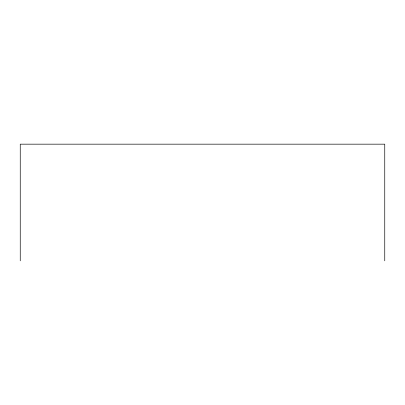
<?xml version="1.0" encoding="UTF-8"?>
<svg xmlns="http://www.w3.org/2000/svg" width="405" height="405" viewBox="0 0 405 405"><rect width="100%" height="100%" fill="white"/><g stroke="black" fill="none" stroke-linecap="round" stroke-linejoin="round"><path stroke-width="0.61" d="M384.75 260.83L384.75 144.17L20.25 144.17L20.25 260.83"/></g></svg>
